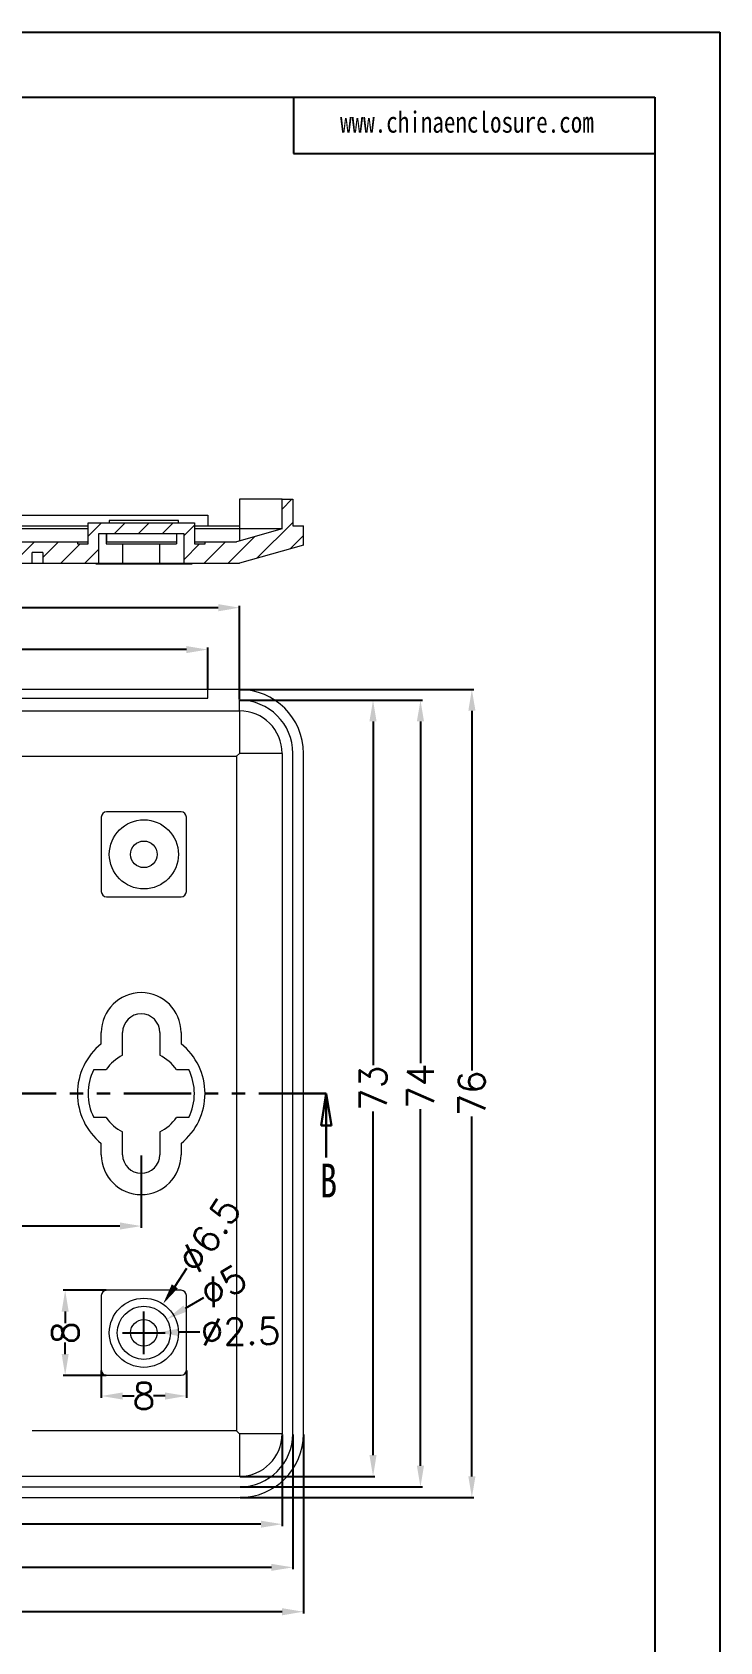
# Model space of a CAD drawing. Header units: inches. Extents: x 1765 to 3463, y 573 to 848.
# Drawn here: x 2063.1 to 2127.8, y 678.3 to 829.7 of the extents above; entities that cross this region are included whole.
import ezdxf

# ---------------------------------------------------------------- set-up
doc = ezdxf.new("R2010")
doc.units = ezdxf.units.IN
doc.linetypes.add('PHANTOM', pattern=[12.7, 6.35, -1.27, 1.27, -1.27, 1.27, -1.27])
doc.layers.add('文字', color=81, linetype='Continuous')
doc.styles.add('SLDTEXTSTYLE0', font='TXT', dxfattribs={"width": 0.75})
doc.styles.get("Standard").update_dxf_attribs({"font": 'txt', "bigfont": 'gbcbig.shx'})
doc.styles.add('宋体', font='', dxfattribs={"width": 0.8, "height": 3.5})
doc.styles.get('宋体').set_extended_font_data('SimSun')
doc.dimstyles.new('2.5', dxfattribs={"dimtxt": 2.5, "dimasz": 2, "dimexe": 0.18, "dimexo": 0.0625, "dimgap": 0.09, "dimtad": 0, "dimzin": 12, "dimdsep": 46, "dimtxsty": 'Standard', "dimcen": 2, "dimclrd": 3, "dimclre": 3, "dimadec": 0, "dimazin": 0, "dimtfac": 1, "dimtofl": 0, "dimtmove": 0, "dimatfit": 3, "dimfxl": 1, "dimtolj": 1, "dimtzin": 0, "dimarcsym": 0})

# ---------------------------------------------------------------- blocks, each defined once
blk = doc.blocks.new('_CLOSED')
at = {"color": 0, "linetype": 'ByBlock', "lineweight": -2}
for p, q in [((-1, 0.166667), (0, 0)), ((-1, 0.166667), (-1, -0.166667)), ((0, 0), (-1, -0.166667)), ((0, 0), (-1, 0))]:
    blk.add_line(p, q, dxfattribs=at)
blk = doc.blocks.new('*D282')
at = {"color": 3, "lineweight": -2}
for p, q in [((1988.87, 724.1), (1988.87, 717.27)), ((2073.37, 724.1), (2073.37, 717.27)), ((1990.87, 717.45), (2027.28, 717.45)), ((2071.37, 717.45), (2034.96, 717.45))]:
    blk.add_line(p, q, dxfattribs=at)
at = {"color": 3}
for points in [[(1990.87, 717.79), (1990.87, 717.12), (1988.87, 717.45)], [(2071.37, 717.79), (2071.37, 717.12), (2073.37, 717.45)]]:
    blk.add_solid(points, dxfattribs=at)
at = {"layer": 'Defpoints', "color": 0}
for p in [(1988.87, 724.16), (2073.37, 724.16), (2073.37, 717.45)]:
    blk.add_point(p, dxfattribs=at)
at = {"color": 0, "insert": (2031.12, 717.45), "char_height": 2.5, "attachment_point": 5}
blk.add_mtext('\\A1;84.5', dxfattribs=at)
blk = doc.blocks.new('*D283')
at = {"color": 3, "lineweight": -2}
for p, q in [((2069.62, 703.85), (2069.62, 701.29)), ((2077.62, 703.85), (2077.62, 701.29)), ((2071.62, 701.47), (2072.7, 701.47)), ((2075.62, 701.47), (2074.54, 701.47))]:
    blk.add_line(p, q, dxfattribs=at)
at = {"color": 3}
for points in [[(2071.62, 701.8), (2071.62, 701.13), (2069.62, 701.47)], [(2075.62, 701.8), (2075.62, 701.13), (2077.62, 701.47)]]:
    blk.add_solid(points, dxfattribs=at)
at = {"layer": 'Defpoints', "color": 0}
for p in [(2069.62, 703.91), (2077.62, 703.91), (2077.62, 701.47)]:
    blk.add_point(p, dxfattribs=at)
at = {"color": 0, "insert": (2073.62, 701.47), "char_height": 2.5, "attachment_point": 5}
blk.add_mtext('\\A1;8', dxfattribs=at)
blk = doc.blocks.new('*D284')
at = {"color": 3, "lineweight": -2}
for p, q in [((2070.06, 711.41), (2066.04, 711.41)), ((2066.22, 709.41), (2066.22, 708.33)), ((2066.22, 705.41), (2066.22, 706.49)), ((2070.06, 703.41), (2066.04, 703.41))]:
    blk.add_line(p, q, dxfattribs=at)
at = {"color": 3}
for points in [[(2065.89, 709.41), (2066.55, 709.41), (2066.22, 711.41)], [(2065.89, 705.41), (2066.55, 705.41), (2066.22, 703.41)]]:
    blk.add_solid(points, dxfattribs=at)
at = {"layer": 'Defpoints', "color": 0}
for p in [(2066.22, 711.41), (2070.12, 711.41), (2070.12, 703.41)]:
    blk.add_point(p, dxfattribs=at)
at = {"color": 0, "insert": (2066.22, 707.41), "char_height": 2.5, "attachment_point": 5, "rotation": 90}
blk.add_mtext('\\A1;8', dxfattribs=at)
blk = doc.blocks.new('*D285')
at = {"color": 3, "lineweight": -2}
for p, q in [((2077.64, 713.45), (2076.53, 711.78)), ((2073.62, 705.41), (2073.62, 709.41)), ((2071.62, 707.41), (2075.62, 707.41))]:
    blk.add_line(p, q, dxfattribs=at)
at = {"color": 3}
blk.add_solid([(2076.25, 711.97), (2076.81, 711.6), (2075.42, 710.12)], dxfattribs=at)
at = {"layer": 'Defpoints', "color": 0}
for p in [(2075.42, 710.12), (2071.82, 704.71)]:
    blk.add_point(p, dxfattribs=at)
at = {"color": 0, "insert": (2079.77, 716.64), "char_height": 2.5, "attachment_point": 5, "rotation": 56.3364}
blk.add_mtext('\\A1;∅6.5', dxfattribs=at)
blk = doc.blocks.new('*D286')
at = {"color": 3, "lineweight": -2}
for p, q in [((2079.22, 710.71), (2077.5, 709.69)), ((2073.62, 705.41), (2073.62, 709.41)), ((2071.62, 707.41), (2075.62, 707.41))]:
    blk.add_line(p, q, dxfattribs=at)
at = {"color": 3}
blk.add_solid([(2077.33, 709.98), (2077.67, 709.41), (2075.77, 708.68)], dxfattribs=at)
at = {"layer": 'Defpoints', "color": 0}
for p in [(2075.77, 708.68), (2071.47, 706.14)]:
    blk.add_point(p, dxfattribs=at)
at = {"color": 0, "insert": (2081.1, 711.81), "char_height": 2.5, "attachment_point": 5, "rotation": 30.4698}
blk.add_mtext('\\A1;∅5', dxfattribs=at)
blk = doc.blocks.new('*D287')
at = {"color": 3, "lineweight": -2}
for p, q in [((2073.62, 705.41), (2073.62, 709.41)), ((2071.62, 707.41), (2075.62, 707.41)), ((2078.87, 707.48), (2076.87, 707.46))]:
    blk.add_line(p, q, dxfattribs=at)
at = {"color": 3}
blk.add_solid([(2076.86, 707.79), (2076.87, 707.12), (2074.87, 707.43)], dxfattribs=at)
at = {"layer": 'Defpoints', "color": 0}
for p in [(2072.37, 707.39), (2074.87, 707.43)]:
    blk.add_point(p, dxfattribs=at)
at = {"color": 0, "insert": (2082.71, 707.54), "char_height": 2.5, "attachment_point": 5, "rotation": 0.7866}
blk.add_mtext('\\A1;∅2.5', dxfattribs=at)
blk = doc.blocks.new('*D292')
at = {"color": 3, "lineweight": -2}
for p, q in [((1975.62, 697.85), (1975.62, 689.23)), ((2086.62, 697.85), (2086.62, 689.23)), ((1977.62, 689.41), (2028.95, 689.41)), ((2084.62, 689.41), (2033.29, 689.41))]:
    blk.add_line(p, q, dxfattribs=at)
at = {"color": 3}
for points in [[(1977.62, 689.74), (1977.62, 689.08), (1975.62, 689.41)], [(2084.62, 689.74), (2084.62, 689.08), (2086.62, 689.41)]]:
    blk.add_solid(points, dxfattribs=at)
at = {"layer": 'Defpoints', "color": 0}
for p in [(1975.62, 697.91), (2086.62, 697.91), (2086.62, 689.41)]:
    blk.add_point(p, dxfattribs=at)
at = {"color": 0, "insert": (2031.12, 689.41), "char_height": 2.5, "attachment_point": 5}
blk.add_mtext('\\A1;111', dxfattribs=at)
blk = doc.blocks.new('*D293')
at = {"color": 3, "lineweight": -2}
for p, q in [((1974.62, 697.85), (1974.62, 685.17)), ((2087.62, 697.85), (2087.62, 685.17)), ((1976.62, 685.35), (2028.53, 685.35)), ((2085.62, 685.35), (2033.71, 685.35))]:
    blk.add_line(p, q, dxfattribs=at)
at = {"color": 3}
for points in [[(1976.62, 685.68), (1976.62, 685.02), (1974.62, 685.35)], [(2085.62, 685.68), (2085.62, 685.02), (2087.62, 685.35)]]:
    blk.add_solid(points, dxfattribs=at)
at = {"layer": 'Defpoints', "color": 0}
for p in [(1974.62, 697.91), (2087.62, 697.91), (1974.62, 685.35)]:
    blk.add_point(p, dxfattribs=at)
at = {"color": 0, "insert": (2031.12, 685.35), "char_height": 2.5, "attachment_point": 5}
blk.add_mtext('\\A1;113', dxfattribs=at)
blk = doc.blocks.new('*D294')
at = {"color": 3, "lineweight": -2}
for p, q in [((1973.62, 697.85), (1973.62, 681)), ((2088.62, 697.85), (2088.62, 681)), ((1975.62, 681.18), (2028.53, 681.18)), ((2086.62, 681.18), (2033.71, 681.18))]:
    blk.add_line(p, q, dxfattribs=at)
at = {"color": 3}
for points in [[(1975.62, 681.51), (1975.62, 680.84), (1973.62, 681.18)], [(2086.62, 681.51), (2086.62, 680.84), (2088.62, 681.18)]]:
    blk.add_solid(points, dxfattribs=at)
at = {"layer": 'Defpoints', "color": 0}
for p in [(1973.62, 697.91), (2088.62, 697.91), (2088.62, 681.18)]:
    blk.add_point(p, dxfattribs=at)
at = {"color": 0, "insert": (2031.12, 681.18), "char_height": 2.5, "attachment_point": 5}
blk.add_mtext('\\A1;115', dxfattribs=at)
blk = doc.blocks.new('*D295')
at = {"color": 3, "lineweight": -2}
for p, q in [((1982.62, 767.97), (1982.62, 771.85)), ((1984.62, 771.67), (2028.95, 771.67)), ((2077.62, 771.67), (2033.29, 771.67)), ((2079.62, 767.97), (2079.62, 771.85))]:
    blk.add_line(p, q, dxfattribs=at)
at = {"color": 3}
for points in [[(1984.62, 772), (1984.62, 771.34), (1982.62, 771.67)], [(2077.62, 772), (2077.62, 771.34), (2079.62, 771.67)]]:
    blk.add_solid(points, dxfattribs=at)
at = {"layer": 'Defpoints', "color": 0}
for p in [(2079.62, 771.67), (1982.62, 767.91), (2079.62, 767.91)]:
    blk.add_point(p, dxfattribs=at)
at = {"color": 0, "insert": (2031.12, 771.67), "char_height": 2.5, "attachment_point": 5}
blk.add_mtext('\\A1;97', dxfattribs=at)
blk = doc.blocks.new('*D296')
at = {"color": 3, "lineweight": -2}
for p, q in [((1979.62, 766.97), (1979.62, 775.79)), ((1981.62, 775.61), (2028.32, 775.61)), ((2080.62, 775.61), (2033.92, 775.61)), ((2082.62, 766.97), (2082.62, 775.79))]:
    blk.add_line(p, q, dxfattribs=at)
at = {"color": 3}
for points in [[(1981.62, 775.94), (1981.62, 775.27), (1979.62, 775.61)], [(2080.62, 775.94), (2080.62, 775.27), (2082.62, 775.61)]]:
    blk.add_solid(points, dxfattribs=at)
at = {"layer": 'Defpoints', "color": 0}
for p in [(1979.62, 775.61), (1979.62, 766.91), (2082.62, 766.91)]:
    blk.add_point(p, dxfattribs=at)
at = {"color": 0, "insert": (2031.12, 775.61), "char_height": 2.5, "attachment_point": 5}
blk.add_mtext('\\A1;103', dxfattribs=at)
blk = doc.blocks.new('*D297')
at = {"color": 3, "lineweight": -2}
for p, q in [((2082.68, 766.91), (2095.35, 766.91)), ((2095.17, 764.91), (2095.17, 732.58)), ((2095.17, 695.91), (2095.17, 728.24)), ((2082.68, 693.91), (2095.35, 693.91))]:
    blk.add_line(p, q, dxfattribs=at)
at = {"color": 3}
for points in [[(2094.83, 764.91), (2095.5, 764.91), (2095.17, 766.91)], [(2094.83, 695.91), (2095.5, 695.91), (2095.17, 693.91)]]:
    blk.add_solid(points, dxfattribs=at)
at = {"layer": 'Defpoints', "color": 0}
for p in [(2082.62, 766.91), (2095.17, 766.91), (2082.62, 693.91)]:
    blk.add_point(p, dxfattribs=at)
at = {"color": 0, "insert": (2095.17, 730.41), "char_height": 2.5, "attachment_point": 5, "rotation": 90}
blk.add_mtext('\\A1;73', dxfattribs=at)
blk = doc.blocks.new('*D298')
at = {"color": 3, "lineweight": -2}
for p, q in [((2082.74, 766.91), (2099.81, 766.91)), ((2099.63, 764.91), (2099.63, 732.77)), ((2099.63, 694.91), (2099.63, 728.43)), ((2082.68, 692.91), (2099.81, 692.91))]:
    blk.add_line(p, q, dxfattribs=at)
at = {"color": 3}
for points in [[(2099.29, 764.91), (2099.96, 764.91), (2099.63, 766.91)], [(2099.29, 694.91), (2099.96, 694.91), (2099.63, 692.91)]]:
    blk.add_solid(points, dxfattribs=at)
at = {"layer": 'Defpoints', "color": 0}
for p in [(2082.68, 766.91), (2099.63, 766.91), (2082.62, 692.91)]:
    blk.add_point(p, dxfattribs=at)
at = {"color": 0, "insert": (2099.63, 730.6), "char_height": 2.5, "attachment_point": 5, "rotation": 90}
blk.add_mtext('\\A1;74', dxfattribs=at)
blk = doc.blocks.new('*D299')
at = {"color": 3, "lineweight": -2}
for p, q in [((2082.68, 767.91), (2104.64, 767.91)), ((2104.46, 765.91), (2104.46, 732.08)), ((2104.46, 693.91), (2104.46, 727.74)), ((2082.68, 691.91), (2104.64, 691.91))]:
    blk.add_line(p, q, dxfattribs=at)
at = {"color": 3}
for points in [[(2104.13, 765.91), (2104.8, 765.91), (2104.46, 767.91)], [(2104.13, 693.91), (2104.8, 693.91), (2104.46, 691.91)]]:
    blk.add_solid(points, dxfattribs=at)
at = {"layer": 'Defpoints', "color": 0}
for p in [(2082.62, 767.91), (2104.46, 767.91), (2082.62, 691.91)]:
    blk.add_point(p, dxfattribs=at)
at = {"color": 0, "insert": (2104.46, 729.91), "char_height": 2.5, "attachment_point": 5, "rotation": 90}
blk.add_mtext('\\A1;76', dxfattribs=at)

msp = doc.modelspace()

# ---------------------------------------------------------------- hatches: boundary and pattern name
at = {"linetype": 'Continuous', "lineweight": 0}
h = msp.add_hatch(dxfattribs=at)
h.set_pattern_fill('ANSI31', color=4, scale=0.5, style=0)
h.set_pattern_definition([(45, (-102.5347, -88.6662), (-1.122532, 1.122532), [])])
h.paths.add_polyline_path([(2067.37, 781.801), (1994.87, 781.801), (1994.87, 781.601), (1993.87, 781.601), (1993.87, 783.601), (1983.87, 783.601), (1983.87, 781.601), (1982.87, 781.601), (1982.87, 781.801), (1979.898, 781.801), (1975.62, 783.013), (1975.62, 785.801), (1974.62, 785.801), (1974.62, 783.301), (1973.62, 783.301), (1973.62, 781.501), (1979.62, 779.801), (1984.87, 779.801), (1984.87, 782.601), (1992.87, 782.601), (1992.87, 779.801), (1998.12, 779.801), (1998.12, 780.801), (1999.12, 780.801), (1999.12, 779.801), (2000.62, 779.801), (2000.62, 780.801), (2009.62, 780.801), (2009.62, 779.801), (2011.12, 779.801), (2011.12, 780.801), (2012.12, 780.801), (2012.12, 779.801), (2016.12, 779.801), (2016.12, 780.001), (2046.12, 780.001), (2046.12, 779.801), (2050.12, 779.801), (2050.12, 780.801), (2051.12, 780.801), (2051.12, 779.801), (2052.62, 779.801), (2052.62, 780.801), (2061.62, 780.801), (2061.62, 779.801), (2063.12, 779.801), (2063.12, 780.801), (2064.12, 780.801), (2064.12, 779.801), (2069.37, 779.801), (2069.37, 782.601), (2077.37, 782.601), (2077.37, 779.801), (2082.62, 779.801), (2088.62, 781.501), (2088.62, 783.301), (2087.62, 783.301), (2087.62, 785.801), (2086.62, 785.801), (2086.62, 783.013), (2082.342, 781.801), (2079.37, 781.801), (2079.37, 781.601), (2078.37, 781.601), (2078.37, 783.601), (2068.37, 783.601), (2068.37, 781.601), (2067.37, 781.601)], flags=0)

# ---------------------------------------------------------------- linework, layer by layer
for p, q in [((1764.615, 829.736), (2127.775, 829.736)), ((2127.775, 829.736), (2127.775, 572.957)), ((1774.012, 823.623), (2121.661, 823.623)), ((2087.696, 823.623), (2087.696, 818.315)), ((2121.661, 823.623), (2121.661, 579.071)), ((2087.696, 818.315), (2121.661, 818.315))]:
    msp.add_line(p, q)
at = {"color": 7, "linetype": 'Continuous', "lineweight": 15}
for p, q in [((2082.62, 785.801), (2082.62, 783.301)), ((2086.62, 785.801), (2082.62, 785.801)), ((2086.62, 783.013), (2086.62, 785.801)), ((2086.62, 785.801), (2087.62, 785.801)), ((2087.62, 785.801), (2087.62, 783.301)), ((1982.62, 784.301), (2079.62, 784.301)), ((2079.62, 784.301), (2079.62, 783.301)), ((1993.87, 783.301), (2068.37, 783.301)), ((2068.37, 783.013), (1993.87, 783.013)), ((2068.37, 781.601), (2068.37, 783.601)), ((2068.37, 783.601), (2078.37, 783.601)), ((2070.37, 783.801), (2070.37, 783.601)), ((2076.87, 783.801), (2070.37, 783.801)), ((2076.87, 783.601), (2076.87, 783.801)), ((2078.37, 783.601), (2078.37, 781.601)), ((2078.37, 783.301), (2082.62, 783.301)), ((2082.62, 783.013), (2078.37, 783.013)), ((2086.62, 783.013), (2082.342, 781.801)), ((2082.62, 783.301), (2082.62, 783.013)), ((2082.62, 783.013), (2082.62, 781.88)), ((2086.62, 783.013), (2082.62, 783.013)), ((2087.62, 783.301), (2088.62, 783.301)), ((2088.62, 781.501), (2088.62, 783.301)), ((1994.87, 781.801), (2067.37, 781.801)), ((2067.37, 781.801), (2067.37, 781.601)), ((2067.37, 781.801), (2068.37, 781.801)), ((2067.37, 781.601), (2068.37, 781.601)), ((2069.37, 782.601), (2077.37, 782.601)), ((2069.37, 779.801), (2069.37, 782.601)), ((2070.063, 782.601), (2070.063, 781.601)), ((2070.063, 781.801), (2076.677, 781.801)), ((2070.063, 781.601), (2071.62, 781.601)), ((2071.62, 781.601), (2071.62, 779.801)), ((2071.62, 781.601), (2075.12, 781.601)), ((2075.12, 779.801), (2075.12, 781.601)), ((2075.12, 781.601), (2076.677, 781.601)), ((2076.677, 782.601), (2076.677, 781.601)), ((2077.37, 782.601), (2077.37, 779.801)), ((2078.37, 781.801), (2079.37, 781.801)), ((2078.37, 781.601), (2079.37, 781.601)), ((2079.37, 781.601), (2079.37, 781.801)), ((2079.37, 781.801), (2082.342, 781.801)), ((2088.62, 781.501), (2082.62, 779.801)), ((2061.62, 779.801), (2063.12, 779.801)), ((2064.12, 780.801), (2063.12, 780.801)), ((2063.12, 779.801), (2063.12, 780.801)), ((2063.12, 779.801), (2064.12, 779.801)), ((2064.12, 780.801), (2064.12, 779.801)), ((2064.12, 779.801), (2069.37, 779.801)), ((2069.12, 779.701), (2069.12, 779.801)), ((2070.12, 779.701), (2069.12, 779.701)), ((2069.37, 779.801), (2071.62, 779.801)), ((2070.12, 779.801), (2070.12, 779.701)), ((2077.12, 779.701), (2070.12, 779.701)), ((2071.62, 779.801), (2075.12, 779.801)), ((2075.12, 779.801), (2077.37, 779.801)), ((2077.12, 779.701), (2077.12, 779.801)), ((2078.12, 779.701), (2077.12, 779.701)), ((2077.37, 779.801), (2082.62, 779.801)), ((2078.12, 779.801), (2078.12, 779.701)), ((2079.62, 767.911), (1982.62, 767.911)), ((2079.62, 767.111), (2079.62, 767.911)), ((2082.62, 767.911), (2079.62, 767.911)), ((1982.62, 767.111), (2079.62, 767.111)), ((2082.62, 765.911), (2082.62, 766.911)), ((1979.62, 765.911), (2082.62, 765.911)), ((2082.62, 765.911), (2082.62, 761.911)), ((1979.898, 761.633), (2082.342, 761.633)), ((2082.62, 761.911), (2082.342, 761.633)), ((2082.342, 761.633), (2082.342, 698.189)), ((2086.62, 761.911), (2082.62, 761.911)), ((2086.62, 761.911), (2086.62, 697.911)), ((2087.62, 697.911), (2087.62, 761.911)), ((2088.62, 697.911), (2088.62, 761.911)), ((2069.62, 755.911), (2069.62, 748.911)), ((2077.12, 756.411), (2070.12, 756.411)), ((2077.62, 748.911), (2077.62, 755.911)), ((2070.12, 748.411), (2077.12, 748.411)), ((2069.62, 734.595), (2069.62, 735.661)), ((2071.62, 733.508), (2071.62, 735.661)), ((2075.12, 735.661), (2075.12, 733.508)), ((2077.12, 735.661), (2077.12, 734.595)), ((2068.905, 732.161), (2070.063, 732.161)), ((2076.677, 732.161), (2077.835, 732.161)), ((2070.063, 727.661), (2068.905, 727.661)), ((2077.835, 727.661), (2076.677, 727.661)), ((2069.62, 724.161), (2069.62, 725.228)), ((2071.62, 724.161), (2071.62, 726.314)), ((2075.12, 726.314), (2075.12, 724.161)), ((2077.12, 725.228), (2077.12, 724.161)), ((2069.62, 710.911), (2069.62, 703.911)), ((2077.12, 711.411), (2070.12, 711.411)), ((2077.62, 703.911), (2077.62, 710.911)), ((2070.12, 703.411), (2077.12, 703.411)), ((2082.342, 698.189), (2063.12, 698.189)), ((2082.62, 697.911), (2082.342, 698.189)), ((2082.62, 697.911), (2082.62, 693.911)), ((2086.62, 697.911), (2082.62, 697.911)), ((2082.62, 693.911), (1979.62, 693.911)), ((1979.62, 692.911), (2082.62, 692.911)), ((1979.62, 691.911), (2082.62, 691.911))]:
    msp.add_line(p, q, dxfattribs=at)
at = {"color": 8, "linetype": 'Continuous', "lineweight": 15}
msp.add_line((2070.12, 782.601), (2070.12, 781.801), dxfattribs=at)
at = {"color": 1, "linetype": 'PHANTOM', "lineweight": 30}
msp.add_line((2090.776, 729.911), (1970.535, 729.911), dxfattribs=at)
at = {"color": 7, "linetype": 'Continuous', "lineweight": 30}
msp.add_line((2090.776, 723.911), (2090.776, 729.911), dxfattribs=at)
at = {"color": 7, "linetype": 'Continuous', "lineweight": 15}
for centre, radius in [((2073.62, 752.411), 3.25), ((2073.62, 752.411), 1.25), ((2073.62, 707.411), 3.25), ((2073.62, 707.411), 2.5), ((2073.62, 707.411), 1.25)]:
    msp.add_circle(centre, radius, dxfattribs=at)
for centre, radius, start, end in [((2082.62, 761.911), 6, 0, 90), ((2082.62, 761.911), 5, 0, 90), ((2082.62, 761.911), 4, 0, 90), ((2070.12, 755.911), 0.5, 90, 180), ((2077.12, 755.911), 0.5, 0, 90), ((2070.12, 748.911), 0.5, 180, 270), ((2077.12, 748.911), 0.5, 270, 0), ((2073.37, 735.661), 3.75, 0, 180), ((2073.37, 735.661), 1.75, 0, 180), ((2073.37, 729.911), 6, 128.68219, 231.31781), ((2073.37, 729.911), 6, 308.68219, 51.31781), ((2073.37, 729.911), 4, 115.94448, 145.77113), ((2073.37, 729.911), 4, 34.22887, 64.05552), ((2073.37, 729.911), 5, 153.25632, 206.74368), ((2073.37, 729.911), 5, 333.25632, 26.74368), ((2073.37, 729.911), 4, 214.22887, 244.05552), ((2073.37, 729.911), 4, 295.94448, 325.77113), ((2073.37, 724.161), 3.75, 180, 0), ((2073.37, 724.161), 1.75, 180, 0), ((2070.12, 710.911), 0.5, 90, 180), ((2077.12, 710.911), 0.5, 0, 90), ((2070.12, 703.911), 0.5, 180, 270), ((2077.12, 703.911), 0.5, 270, 0), ((2082.62, 697.911), 5, 270, 0), ((2082.62, 697.911), 4, 270, 0), ((2082.62, 697.911), 6, 270, 0)]:
    msp.add_arc(centre, radius, start, end, dxfattribs=at)

# ---------------------------------------------------------------- block references
at = {"color": 7, "linetype": 'Continuous', "lineweight": 30, "xscale": 3, "yscale": 3, "zscale": 0.5, "rotation": 90}
msp.add_blockref('_CLOSED', (2090.776, 729.911), dxfattribs=at)

# ---------------------------------------------------------------- texts
at = {"color": 7, "linetype": 'Continuous', "insert": (2090.17, 723.318), "char_height": 3.175, "attachment_point": 1, "style": 'SLDTEXTSTYLE0'}
msp.add_mtext('B', dxfattribs=at)
at = {"layer": '文字', "color": 0, "insert": (2092.071, 822.278), "char_height": 1.99265, "width": 35.00889, "attachment_point": 1, "style": '宋体'}
msp.add_mtext('www.chinaenclosure.com', dxfattribs=at)

# ---------------------------------------------------------------- dimensions: what is measured, and where the dimension line sits
for base, p1, p2, picture, middle in [((1979.62, 775.606), (2082.62, 766.911), (1979.62, 766.911), '*D296', (2031.12, 775.606)), ((2079.62, 771.669), (1982.62, 767.911), (2079.62, 767.911), '*D295', (2031.12, 771.669)), ((2073.37, 717.455), (1988.87, 724.161), (2073.37, 724.161), '*D282', (2031.12, 717.455)), ((2077.62, 701.466), (2069.62, 703.911), (2077.62, 703.911), '*D283', (2073.62, 701.466)), ((2088.62, 681.176), (1973.62, 697.911), (2088.62, 697.911), '*D294', (2031.12, 681.176))]:
    dim = msp.add_linear_dim(base=base, p1=p1, p2=p2, dimstyle='2.5')
    dim.commit()
    dim.dimension.update_dxf_attribs({"geometry": picture, "text_midpoint": middle})
for base, p1, p2, picture, middle in [((2104.463, 767.911), (2082.62, 691.911), (2082.62, 767.911), '*D299', (2104.463, 729.911)), ((2095.165, 766.911), (2082.62, 693.911), (2082.62, 766.911), '*D297', (2095.165, 730.411)), ((2099.627, 766.911), (2082.62, 692.911), (2082.682, 766.911), '*D298', (2099.627, 730.6))]:
    dim = msp.add_linear_dim(base=base, p1=p1, p2=p2, angle=90, dimstyle='2.5')
    dim.commit()
    dim.dimension.update_dxf_attribs({"geometry": picture, "text_midpoint": middle, "dimtype": 160})
for p1, p2, picture, middle in [((2071.818, 704.706), (2075.421, 710.116), '*D285', (2079.767, 716.642)), ((2071.465, 706.144), (2075.775, 708.679), '*D286', (2081.095, 711.809)), ((2072.37, 707.394), (2074.87, 707.428), '*D287', (2082.709, 707.536))]:
    dim = msp.add_diameter_dim_2p(p1=p1, p2=p2, dimstyle='2.5')
    dim.commit()
    dim.dimension.update_dxf_attribs({"geometry": picture, "text_midpoint": middle})
dim = msp.add_linear_dim(base=(2066.22, 711.411), p1=(2070.12, 703.411), p2=(2070.12, 711.411), angle=90, dimstyle='2.5')
dim.commit()
dim.dimension.update_dxf_attribs({"geometry": '*D284', "text_midpoint": (2066.22, 707.411)})
for base, p1, p2, picture, middle in [((1974.62, 685.348), (2087.62, 697.911), (1974.62, 697.911), '*D293', (2031.12, 685.348)), ((2086.62, 689.411), (1975.62, 697.911), (2086.62, 697.911), '*D292', (2031.12, 689.411))]:
    dim = msp.add_linear_dim(base=base, p1=p1, p2=p2, dimstyle='2.5')
    dim.commit()
    dim.dimension.update_dxf_attribs({"geometry": picture, "text_midpoint": middle, "dimtype": 160})

doc.saveas('drawing.dxf')
